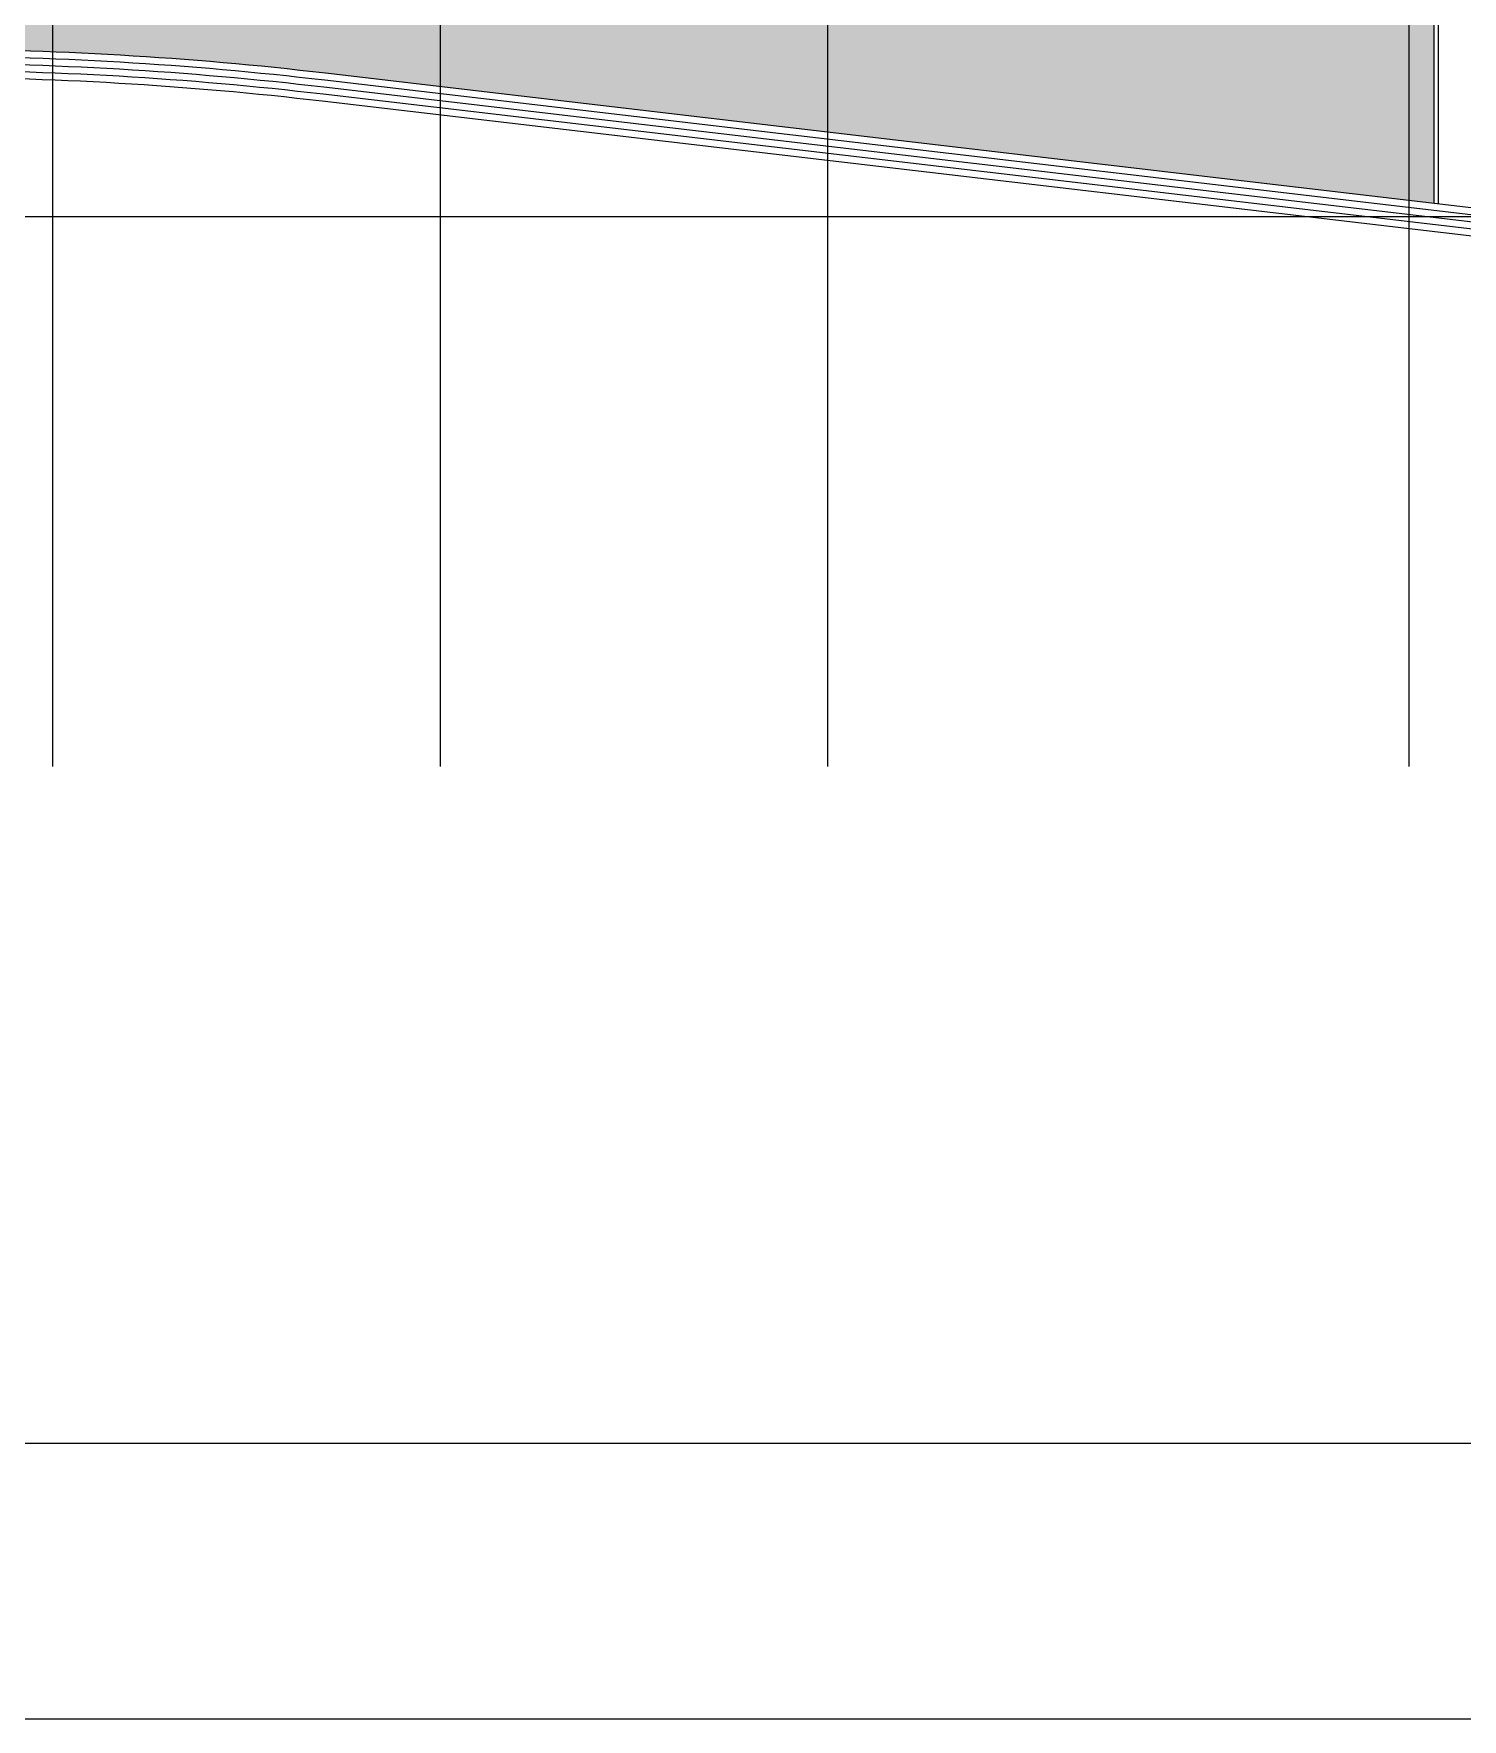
# Model space of a CAD drawing. Header units: millimetres. Extents: x 37653813 to 38677796, y 586285 to 874285.
# Drawn here: x 38286025 to 38326571, y 586285 to 634137 of the extents above; entities that cross this region are included whole.
import ezdxf

# ---------------------------------------------------------------- set-up
doc = ezdxf.new("R2010")
doc.units = ezdxf.units.MM
doc.header["$LTSCALE"] = 1000
doc.header["$MEASUREMENT"] = 0
doc.layers.get('0').update_dxf_attribs({"linetype": 'CONTINUOUS'})
doc.layers.get('Defpoints').update_dxf_attribs({"color": 161, "linetype": 'CONTINUOUS'})
for name, color, linetype in [('cen', 1, 'CONTINUOUS'), ('ELE-2', 3, 'CONTINUOUS'), ('h 252', 252, 'CONTINUOUS')]:
    doc.layers.add(name, color=color, linetype=linetype)

# ---------------------------------------------------------------- blocks, each defined once
blk = doc.blocks.new('sdmklfsdfsdf')
at = {"layer": 'cen', "ltscale": 5}
blk.add_line((38172116, 765142), (38329335, 765142), dxfattribs=at)

msp = doc.modelspace()

# ---------------------------------------------------------------- hatches: boundary and pattern name
at = {"layer": 'h 252', "ltscale": 0.1}
h = msp.add_hatch(dxfattribs=at)
h.set_pattern_fill('AR-B88', color=256, scale=100)
edge = h.paths.add_edge_path()
edge.add_line((38325766.3, 629319.5), (38325766.3, 639334.4))
edge.add_line((38325766.3, 639334.4), (38219681.2, 639334.4))
edge.add_line((38219681.2, 639334.4), (38219681.2, 638834.4))
edge.add_line((38219681.2, 638834.4), (38255974.3, 634426.2))
edge.add_arc((38268031.7, 733696.6), 100000, 263.074788, 270)
edge.add_line((38268031.7, 633696.6), (38282643.6, 633696.6))
edge.add_arc((38282643.6, 533696.6), 100000, 83.30171, 90, ccw=False)
edge.add_line((38294307.7, 633014.1), (38325766.3, 629319.5))

# ---------------------------------------------------------------- linework, layer by layer
at = {"ltscale": 0.1}
msp.add_lwpolyline([(38219681.2, 639334.4), (38325766.3, 639334.4), (38325766.3, 629319.5)], dxfattribs=at)
for points in [[(38351425.9, 627834.4), (38338411.7, 627834.4), (38294307.7, 633014.1, 0.0292351), (38282643.6, 633696.6), (38268031.7, 633696.6, -0.0302261), (38255974.3, 634426.2), (38219681.2, 638834.4), (38194206.7, 638834.4)], [(38351425.9, 627634.4), (38338400, 627634.4), (38294284.4, 632815.4, 0.0292351), (38282643.6, 633496.6), (38268031.7, 633496.6, -0.0302261), (38255950.2, 634227.7), (38219669.1, 638634.4), (38194206.7, 638634.4)], [(38351425.9, 627434.4), (38338388.3, 627434.4), (38294261, 632616.8, 0.0292351), (38282643.6, 633296.6), (38268031.7, 633296.6, -0.0302261), (38255926.1, 634029.1), (38219657, 638434.4), (38194206.7, 638434.4)], [(38351425.9, 627234.4), (38338376.6, 627234.4), (38294237.7, 632418.1, 0.0292351), (38282643.6, 633096.6), (38268031.7, 633096.6, -0.0302261), (38255902, 633830.6), (38219644.9, 638234.4), (38194206.7, 638234.4)], [(38351425.9, 627034.4), (38338364.9, 627034.4), (38294214.4, 632219.5, 0.0292351), (38282643.6, 632896.6), (38268031.7, 632896.6, -0.0302261), (38255877.9, 633632), (38219632.8, 638034.4), (38194206.7, 638034.4)]]:
    msp.add_lwpolyline(points, format="xyb", dxfattribs=at)
at = {"layer": 'cen', "ltscale": 5}
for points in [[(38286566.3, 613334.4), (38286566.3, 700227.2)], [(38297566.3, 613334.4), (38297566.3, 700227.2)], [(38308566.3, 613334.4), (38308566.3, 700227.2)], [(38325066.3, 613334.4), (38325066.3, 700227.2)]]:
    msp.add_lwpolyline(points, dxfattribs=at)
at = {"layer": 'Defpoints'}
for points in [[(38474813.4, 586285), (38064313.4, 586285), (38064313.4, 874285), (38474813.4, 874285)], [(38076313.4, 866535), (38427313.4, 866535), (38427313.4, 594118.8), (38076313.4, 594118.8)]]:
    msp.add_lwpolyline(points, close=True, dxfattribs=at)
at = {"layer": 'ELE-2', "ltscale": 0.1}
msp.add_lwpolyline([(38219816.3, 639334.4), (38219816.3, 691934.4), (38325891.3, 691934.4), (38325891.3, 629304.8)], dxfattribs=at)

# ---------------------------------------------------------------- block references
at = {"xscale": -1}
msp.add_blockref('sdmklfsdfsdf', (76523541.7, -136208.1), dxfattribs=at)

doc.saveas('drawing.dxf')
